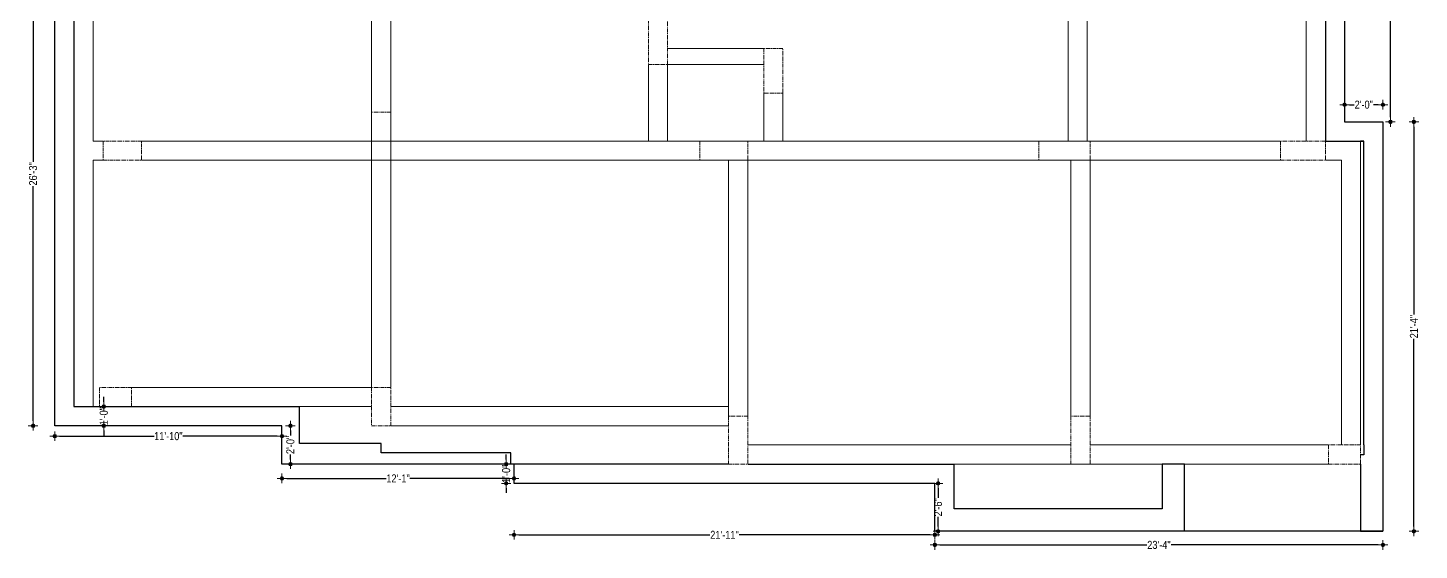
# Model space of a CAD drawing. Header units: inches. Extents: x 86637 to 174958, y -457090 to -227152.
# Drawn here: x 86662 to 87532, y -229003 to -228676 of the extents above; entities that cross this region are included whole.
import ezdxf

# ---------------------------------------------------------------- set-up
doc = ezdxf.new("R2010")
doc.units = ezdxf.units.IN
doc.header["$LTSCALE"] = 2
doc.header["$MEASUREMENT"] = 0
doc.header["$PDMODE"] = 3
doc.linetypes.add('CENTER', pattern=[2, 1.25, -0.25, 0.25, -0.25])
doc.layers.get('Defpoints').update_dxf_attribs({"lineweight": 15})
for name, color, linetype, lineweight in [('Arrow-Z', 222, 'Continuous', 0), ('Beam Line', 3, 'Continuous', 9), ('GR-LINE', 6, 'CENTER', 20), ('slab 2', 212, 'Continuous', 30)]:
    doc.layers.add(name, color=color, linetype=linetype, lineweight=lineweight)
doc.layers.add('slab 1', color=1, linetype='Continuous')
doc.styles.get("Standard").update_dxf_attribs({"font": 'ARIALN.TTF'})
doc.dimstyles.new('New Dimnsion_Z', dxfattribs={"dimtxt": 5, "dimasz": 3, "dimexe": 0, "dimexo": 0, "dimgap": 0.5, "dimtad": 0, "dimdec": 0, "dimzin": 3, "dimdsep": 46, "dimlunit": 4, "dimtxsty": 'Standard', "dimblk": 'Arrow', "dimcen": 0, "dimse1": 1, "dimse2": 1, "dimclrd": 253, "dimclre": 253, "dimclrt": 142, "dimadec": 1, "dimazin": 1, "dimtfac": 1, "dimtdec": 0, "dimtix": 1, "dimtofl": 0, "dimtmove": 1, "dimatfit": 3, "dimfxl": 3, "dimtolj": 1, "dimtzin": 0, "dimlwd": -1, "dimlwe": -1, "dimarcsym": 0})

# ---------------------------------------------------------------- blocks, each defined once
blk = doc.blocks.new('Arrow')
at = {"layer": 'Arrow-Z', "ltscale": 10}
h = blk.add_hatch(color=256, dxfattribs=at)
h.dxf.hatch_style = 1
edge = h.paths.add_edge_path()
edge.add_arc((0, 0), 0.377, 0, 360)
for p, q in [((1, 0), (-1, 0)), ((0, 1), (0, -1))]:
    blk.add_line(p, q, dxfattribs=at)
blk.add_circle((0, 0), 0.377, dxfattribs=at)
blk = doc.blocks.new('*D69')
at = {"layer": 'Defpoints', "color": 0, "transparency": 16777216}
for p in [(87485.13, -228542.26), (87485.13, -228735.26), (87513.79, -228735.26)]:
    blk.add_point(p, dxfattribs=at)
at = {"layer": 'slab 2', "color": 253, "transparency": 16777216}
for p, q in [((87513.79, -228545.26), (87513.79, -228631.41)), ((87513.79, -228732.26), (87513.79, -228646.12))]:
    blk.add_line(p, q, dxfattribs=at)
at = {"layer": 'slab 2', "color": 253, "transparency": 16777216, "xscale": 3, "yscale": 3, "zscale": 3}
for p, rotation in [((87513.79, -228542.26), 90), ((87513.79, -228735.26), 270)]:
    blk.add_blockref('Arrow', p, dxfattribs=dict(at, rotation=rotation))
at = {"layer": 'slab 2', "color": 142, "transparency": 16777216, "insert": (87513.79, -228638.76), "char_height": 5, "attachment_point": 5, "rotation": 90}
blk.add_mtext('\\A1;16\'-1"', dxfattribs=at)
blk = doc.blocks.new('*D70')
at = {"layer": 'Defpoints', "color": 0, "transparency": 16777216}
for p in [(87509.13, -228724.48), (87485.13, -228735.26), (87509.13, -228735.26)]:
    blk.add_point(p, dxfattribs=at)
at = {"layer": 'slab 2', "color": 253, "transparency": 16777216}
for p, q in [((87488.13, -228724.48), (87491.14, -228724.48)), ((87506.13, -228724.48), (87503.12, -228724.48))]:
    blk.add_line(p, q, dxfattribs=at)
at = {"layer": 'slab 2', "color": 253, "transparency": 16777216, "xscale": 3, "yscale": 3, "zscale": 3, "rotation": 180}
blk.add_blockref('Arrow', (87485.13, -228724.48), dxfattribs=at)
at = {"layer": 'slab 2', "color": 253, "transparency": 16777216, "xscale": 3, "yscale": 3, "zscale": 3}
blk.add_blockref('Arrow', (87509.13, -228724.48), dxfattribs=at)
at = {"layer": 'slab 2', "color": 142, "transparency": 16777216, "insert": (87497.13, -228724.48), "char_height": 5, "attachment_point": 5}
blk.add_mtext('\\A1;2\'-0"', dxfattribs=at)
blk = doc.blocks.new('*D71')
at = {"layer": 'Defpoints', "color": 0, "transparency": 16777216}
for p in [(87509.13, -228735.26), (87509.13, -228991.26), (87528.46, -228991.26)]:
    blk.add_point(p, dxfattribs=at)
at = {"layer": 'slab 2', "color": 253, "transparency": 16777216}
for p, q in [((87528.46, -228738.26), (87528.46, -228855.68)), ((87528.46, -228988.26), (87528.46, -228870.84))]:
    blk.add_line(p, q, dxfattribs=at)
at = {"layer": 'slab 2', "color": 253, "transparency": 16777216, "xscale": 3, "yscale": 3, "zscale": 3}
for p, rotation in [((87528.46, -228735.26), 90), ((87528.46, -228991.26), 270)]:
    blk.add_blockref('Arrow', p, dxfattribs=dict(at, rotation=rotation))
at = {"layer": 'slab 2', "color": 142, "transparency": 16777216, "insert": (87528.46, -228863.26), "char_height": 5, "attachment_point": 5, "rotation": 90}
blk.add_mtext('\\A1;21\'-4"', dxfattribs=at)
blk = doc.blocks.new('*D72')
at = {"layer": 'Defpoints', "color": 0, "transparency": 16777216}
for p in [(87229.13, -228991.26), (87509.13, -228991.26), (87229.13, -228999.77)]:
    blk.add_point(p, dxfattribs=at)
at = {"layer": 'slab 2', "color": 253, "transparency": 16777216}
for p, q in [((87232.13, -228999.77), (87361.55, -228999.77)), ((87506.13, -228999.77), (87376.71, -228999.77))]:
    blk.add_line(p, q, dxfattribs=at)
at = {"layer": 'slab 2', "color": 253, "transparency": 16777216, "xscale": 3, "yscale": 3, "zscale": 3, "rotation": 180}
blk.add_blockref('Arrow', (87229.13, -228999.77), dxfattribs=at)
at = {"layer": 'slab 2', "color": 253, "transparency": 16777216, "xscale": 3, "yscale": 3, "zscale": 3}
blk.add_blockref('Arrow', (87509.13, -228999.77), dxfattribs=at)
at = {"layer": 'slab 2', "color": 142, "transparency": 16777216, "insert": (87369.13, -228999.77), "char_height": 5, "attachment_point": 5}
blk.add_mtext('\\A1;23\'-4"', dxfattribs=at)
blk = doc.blocks.new('*D73')
at = {"layer": 'Defpoints', "color": 0, "transparency": 16777216}
for p in [(86966.13, -228961.26), (87229.13, -228961.26), (86966.13, -228993.45)]:
    blk.add_point(p, dxfattribs=at)
at = {"layer": 'slab 2', "color": 253, "transparency": 16777216}
for p, q in [((86969.13, -228993.45), (87088.45, -228993.45)), ((87226.13, -228993.45), (87106.8, -228993.45))]:
    blk.add_line(p, q, dxfattribs=at)
at = {"layer": 'slab 2', "color": 253, "transparency": 16777216, "xscale": 3, "yscale": 3, "zscale": 3, "rotation": 180}
blk.add_blockref('Arrow', (86966.13, -228993.45), dxfattribs=at)
at = {"layer": 'slab 2', "color": 253, "transparency": 16777216, "xscale": 3, "yscale": 3, "zscale": 3}
blk.add_blockref('Arrow', (87229.13, -228993.45), dxfattribs=at)
at = {"layer": 'slab 2', "color": 142, "transparency": 16777216, "insert": (87097.63, -228993.45), "char_height": 5, "attachment_point": 5}
blk.add_mtext('\\A1;21\'-11"', dxfattribs=at)
blk = doc.blocks.new('*D77')
at = {"layer": 'Defpoints', "color": 0, "transparency": 16777216}
for p in [(86961.21, -228949.26), (86966.13, -228949.26), (86966.13, -228961.26)]:
    blk.add_point(p, dxfattribs=at)
at = {"layer": 'slab 2', "color": 253, "transparency": 16777216}
for p, q in [((86961.21, -228946.26), (86961.21, -228943.26)), ((86961.21, -228964.26), (86961.21, -228967.26))]:
    blk.add_line(p, q, dxfattribs=at)
at = {"layer": 'slab 2', "color": 253, "transparency": 16777216, "xscale": 3, "yscale": 3, "zscale": 3}
for p, rotation in [((86961.21, -228949.26), 270), ((86961.21, -228961.26), 90)]:
    blk.add_blockref('Arrow', p, dxfattribs=dict(at, rotation=rotation))
at = {"layer": 'slab 2', "color": 142, "transparency": 16777216, "insert": (86961.21, -228955.26), "char_height": 5, "attachment_point": 5, "rotation": 90}
blk.add_mtext('\\A1;1\'-0"', dxfattribs=at)
blk = doc.blocks.new('*D78')
at = {"layer": 'Defpoints', "color": 0, "transparency": 16777216}
for p in [(86821.13, -228949.26), (86966.13, -228949.26), (86821.13, -228958.18)]:
    blk.add_point(p, dxfattribs=at)
at = {"layer": 'slab 2', "color": 253, "transparency": 16777216}
for p, q in [((86824.13, -228958.18), (86886.27, -228958.18)), ((86963.13, -228958.18), (86900.98, -228958.18))]:
    blk.add_line(p, q, dxfattribs=at)
at = {"layer": 'slab 2', "color": 253, "transparency": 16777216, "xscale": 3, "yscale": 3, "zscale": 3, "rotation": 180}
blk.add_blockref('Arrow', (86821.13, -228958.18), dxfattribs=at)
at = {"layer": 'slab 2', "color": 253, "transparency": 16777216, "xscale": 3, "yscale": 3, "zscale": 3}
blk.add_blockref('Arrow', (86966.13, -228958.18), dxfattribs=at)
at = {"layer": 'slab 2', "color": 142, "transparency": 16777216, "insert": (86893.63, -228958.18), "char_height": 5, "attachment_point": 5}
blk.add_mtext('\\A1;12\'-1"', dxfattribs=at)
blk = doc.blocks.new('*D79')
at = {"layer": 'Defpoints', "color": 0, "transparency": 16777216}
for p in [(86821.13, -228925.26), (86821.13, -228949.26), (86826.39, -228949.26)]:
    blk.add_point(p, dxfattribs=at)
at = {"layer": 'slab 2', "color": 253, "transparency": 16777216}
for p, q in [((86826.39, -228928.26), (86826.39, -228931.27)), ((86826.39, -228946.26), (86826.39, -228943.25))]:
    blk.add_line(p, q, dxfattribs=at)
at = {"layer": 'slab 2', "color": 253, "transparency": 16777216, "xscale": 3, "yscale": 3, "zscale": 3}
for p, rotation in [((86826.39, -228925.26), 90), ((86826.39, -228949.26), 270)]:
    blk.add_blockref('Arrow', p, dxfattribs=dict(at, rotation=rotation))
at = {"layer": 'slab 2', "color": 142, "transparency": 16777216, "insert": (86826.39, -228937.26), "char_height": 5, "attachment_point": 5, "rotation": 90}
blk.add_mtext('\\A1;2\'-0"', dxfattribs=at)
blk = doc.blocks.new('*D80')
at = {"layer": 'Defpoints', "color": 0, "transparency": 16777216}
for p in [(86679.13, -228925.26), (86679.13, -228931.75), (86821.13, -228925.26)]:
    blk.add_point(p, dxfattribs=at)
at = {"layer": 'slab 2', "color": 253, "transparency": 16777216}
for p, q in [((86682.13, -228931.75), (86741.18, -228931.75)), ((86818.13, -228931.75), (86759.08, -228931.75))]:
    blk.add_line(p, q, dxfattribs=at)
at = {"layer": 'slab 2', "color": 253, "transparency": 16777216, "xscale": 3, "yscale": 3, "zscale": 3, "rotation": 180}
blk.add_blockref('Arrow', (86679.13, -228931.75), dxfattribs=at)
at = {"layer": 'slab 2', "color": 253, "transparency": 16777216, "xscale": 3, "yscale": 3, "zscale": 3}
blk.add_blockref('Arrow', (86821.13, -228931.75), dxfattribs=at)
at = {"layer": 'slab 2', "color": 142, "transparency": 16777216, "insert": (86750.13, -228931.75), "char_height": 5, "attachment_point": 5}
blk.add_mtext('\\A1;11\'-10"', dxfattribs=at)
blk = doc.blocks.new('*D84')
at = {"layer": 'Defpoints', "color": 0, "transparency": 16777216}
for p in [(86703.13, -228913.26), (86703.13, -228925.26), (86709.77, -228925.26)]:
    blk.add_point(p, dxfattribs=at)
at = {"layer": 'slab 2', "color": 253, "transparency": 16777216}
for p, q in [((86709.77, -228910.26), (86709.77, -228907.26)), ((86709.77, -228928.26), (86709.77, -228931.26))]:
    blk.add_line(p, q, dxfattribs=at)
at = {"layer": 'slab 2', "color": 253, "transparency": 16777216, "xscale": 3, "yscale": 3, "zscale": 3}
for p, rotation in [((86709.77, -228913.26), 270), ((86709.77, -228925.26), 90)]:
    blk.add_blockref('Arrow', p, dxfattribs=dict(at, rotation=rotation))
at = {"layer": 'slab 2', "color": 142, "transparency": 16777216, "insert": (86709.77, -228919.26), "char_height": 5, "attachment_point": 5, "rotation": 90}
blk.add_mtext('\\A1;1\'-0"', dxfattribs=at)
blk = doc.blocks.new('*D85')
at = {"layer": 'Defpoints', "color": 0, "transparency": 16777216}
for p in [(86679.13, -228610.26), (86665.58, -228925.26), (86679.13, -228925.26)]:
    blk.add_point(p, dxfattribs=at)
at = {"layer": 'slab 2', "color": 253, "transparency": 16777216}
for p, q in [((86665.58, -228613.26), (86665.58, -228760.18)), ((86665.58, -228922.26), (86665.58, -228775.34))]:
    blk.add_line(p, q, dxfattribs=at)
at = {"layer": 'slab 2', "color": 253, "transparency": 16777216, "xscale": 3, "yscale": 3, "zscale": 3}
for p, rotation in [((86665.58, -228610.26), 90), ((86665.58, -228925.26), 270)]:
    blk.add_blockref('Arrow', p, dxfattribs=dict(at, rotation=rotation))
at = {"layer": 'slab 2', "color": 142, "transparency": 16777216, "insert": (86665.58, -228767.76), "char_height": 5, "attachment_point": 5, "rotation": 90}
blk.add_mtext('\\A1;26\'-3"', dxfattribs=at)
blk = doc.blocks.new('*D87')
at = {"layer": 'Defpoints', "color": 0, "transparency": 16777216}
for p in [(87229.13, -228961.26), (87229.13, -228991.26), (87231.11, -228991.26)]:
    blk.add_point(p, dxfattribs=at)
at = {"layer": 'slab 2', "color": 253, "transparency": 16777216}
for p, q in [((87231.11, -228964.26), (87231.11, -228970.27)), ((87231.11, -228988.26), (87231.11, -228982.25))]:
    blk.add_line(p, q, dxfattribs=at)
at = {"layer": 'slab 2', "color": 253, "transparency": 16777216, "xscale": 3, "yscale": 3, "zscale": 3}
for p, rotation in [((87231.11, -228961.26), 90), ((87231.11, -228991.26), 270)]:
    blk.add_blockref('Arrow', p, dxfattribs=dict(at, rotation=rotation))
at = {"layer": 'slab 2', "color": 142, "transparency": 16777216, "insert": (87231.11, -228976.26), "char_height": 5, "attachment_point": 5, "rotation": 90}
blk.add_mtext('\\A1;2\'-6"', dxfattribs=at)

msp = doc.modelspace()

# ---------------------------------------------------------------- linework, layer by layer
at = {"layer": 'Beam Line'}
for p, q in [((87312.35, -228567.26), (87312.35, -228747.26)), ((87324.35, -228567.26), (87324.35, -228747.26)), ((87461.13, -228567.26), (87461.13, -228747.26)), ((87473.13, -228567.26), (87473.13, -228747.26)), ((86691.13, -228913.26), (86691.13, -228615.26)), ((86703.13, -228747.26), (86703.13, -228627.26)), ((86877.13, -228901.26), (86877.13, -228627.26)), ((86889.13, -228901.26), (86889.13, -228627.26)), ((87122.13, -228689.26), (87062.13, -228689.26)), ((87050.13, -228699.26), (87050.13, -228747.26)), ((87062.13, -228699.26), (87062.13, -228747.26)), ((87122.13, -228699.26), (87062.13, -228699.26)), ((87122.13, -228717.26), (87122.13, -228747.26)), ((87134.13, -228717.26), (87134.13, -228747.26)), ((86709.35, -228747.26), (86703.13, -228747.26)), ((86733.35, -228747.26), (87445.13, -228747.26)), ((87495.13, -228747.26), (87473.13, -228747.26)), ((87495.13, -228937.26), (87495.13, -228747.26)), ((86703.13, -228913.26), (86703.13, -228759.26)), ((86709.35, -228759.26), (86703.13, -228759.26)), ((86733.35, -228759.26), (87445.13, -228759.26)), ((87100.13, -228919.26), (87100.13, -228759.26)), ((87112.13, -228919.26), (87112.13, -228759.26)), ((87314.13, -228919.26), (87314.13, -228759.26)), ((87326.13, -228919.26), (87326.13, -228759.26)), ((87473.13, -228759.26), (87483.13, -228759.26)), ((87483.13, -228937.26), (87483.13, -228759.26)), ((86727.13, -228901.26), (86877.13, -228901.26)), ((86707.13, -228913.26), (86691.13, -228913.26)), ((86727.13, -228913.26), (86877.13, -228913.26)), ((86889.13, -228913.26), (87100.13, -228913.26)), ((86889.13, -228925.26), (87100.13, -228925.26)), ((87112.13, -228937.26), (87314.13, -228937.26)), ((87326.13, -228937.26), (87475.13, -228937.26)), ((87112.13, -228949.26), (87475.13, -228949.26))]:
    msp.add_line(p, q, dxfattribs=at)
at = {"layer": 'Beam Line', "color": 10}
msp.add_lwpolyline([(87485.13, -228735.26), (87509.13, -228735.26)], dxfattribs=at)
at = {"layer": 'GR-LINE'}
for points in [[(87050.13, -228699.26), (87062.13, -228699.26), (87062.13, -228667.26), (87050.13, -228667.26)], [(87122.13, -228689.26), (87122.13, -228717.26), (87134.13, -228717.26), (87134.13, -228689.26)], [(86877.13, -228729.26), (86877.13, -228759.26), (86889.13, -228759.26), (86889.13, -228729.26)], [(86709.35, -228759.26), (86733.35, -228759.26), (86733.35, -228747.26), (86709.35, -228747.26)], [(87112.13, -228747.26), (87082.13, -228747.26), (87082.13, -228759.26), (87112.13, -228759.26)], [(87294.13, -228747.26), (87294.13, -228759.26), (87326.13, -228759.26), (87326.13, -228747.26)], [(87445.13, -228759.26), (87473.13, -228759.26), (87473.13, -228747.26), (87445.13, -228747.26)], [(86707.13, -228913.26), (86727.13, -228913.26), (86727.13, -228901.26), (86707.13, -228901.26)], [(86877.13, -228925.26), (86889.13, -228925.26), (86889.13, -228901.26), (86877.13, -228901.26)], [(87100.13, -228919.26), (87100.13, -228949.26), (87112.13, -228949.26), (87112.13, -228919.26)], [(87314.13, -228919.26), (87314.13, -228949.26), (87326.13, -228949.26), (87326.13, -228919.26)], [(87475.13, -228949.26), (87495.13, -228949.26), (87495.13, -228937.26), (87475.13, -228937.26)]]:
    msp.add_lwpolyline(points, close=True, dxfattribs=at)
at = {"layer": 'slab 1'}
for p, q in [((87473.13, -228555.26), (87473.13, -228747.26)), ((86691.13, -228610.26), (86691.13, -228913.26)), ((87473.13, -228747.26), (87497.13, -228747.26)), ((87497.13, -228747.26), (87495.13, -228747.26)), ((87497.13, -228937.26), (87497.13, -228747.26)), ((86691.13, -228913.26), (86832.13, -228913.26)), ((86832.13, -228936.26), (86832.13, -228913.26)), ((86883.13, -228936.26), (86832.13, -228936.26)), ((86883.13, -228942.26), (86883.13, -228936.26)), ((87497.13, -228937.26), (87497.13, -228943.43)), ((86964.13, -228942.26), (86883.13, -228942.26)), ((86964.13, -228949.26), (86964.13, -228942.26)), ((87497.13, -228943.43), (87495.13, -228943.43)), ((87100.13, -228949.26), (86964.13, -228949.26)), ((87112.13, -228949.26), (87241.13, -228949.26)), ((87241.13, -228977.26), (87241.13, -228949.26)), ((87385.13, -228949.26), (87371.13, -228949.26)), ((87371.13, -228949.26), (87371.13, -228977.26)), ((87385.13, -228991.26), (87385.13, -228949.26)), ((87495.13, -228949.26), (87495.13, -228991.26)), ((87371.13, -228977.26), (87241.13, -228977.26)), ((87495.13, -228991.26), (87385.13, -228991.26))]:
    msp.add_line(p, q, dxfattribs=at)
at = {"layer": 'slab 2'}
for p, q in [((87485.13, -228542.26), (87485.13, -228735.26)), ((86679.13, -228729.26), (86679.13, -228610.26)), ((86679.13, -228925.26), (86679.13, -228729.26)), ((87485.13, -228735.26), (87509.13, -228735.26)), ((87509.13, -228735.26), (87509.13, -228991.26)), ((86821.13, -228925.26), (86679.13, -228925.26)), ((86821.13, -228949.26), (86821.13, -228925.26)), ((86966.13, -228949.26), (86821.13, -228949.26)), ((86966.13, -228961.26), (86966.13, -228949.26)), ((87229.13, -228961.26), (86966.13, -228961.26)), ((87229.13, -228991.26), (87229.13, -228961.26)), ((87509.13, -228991.26), (87229.13, -228991.26)), ((87495.13, -228991.26), (87509.13, -228991.26))]:
    msp.add_line(p, q, dxfattribs=at)

# ---------------------------------------------------------------- dimensions: what is measured, and where the dimension line sits
for base, p1, p2, picture, middle in [((87513.79, -228735.26), (87485.13, -228542.26), (87485.13, -228735.26), '*D69', (87513.79, -228638.76)), ((86665.58, -228925.26), (86679.13, -228610.26), (86679.13, -228925.26), '*D85', (86665.58, -228767.76)), ((87528.46, -228991.26), (87509.13, -228735.26), (87509.13, -228991.26), '*D71', (87528.46, -228863.26)), ((86709.77, -228925.26), (86703.13, -228913.26), (86703.13, -228925.26), '*D84', (86709.77, -228919.26)), ((86826.39, -228949.26), (86821.13, -228925.26), (86821.13, -228949.26), '*D79', (86826.39, -228937.26)), ((86961.21, -228949.26), (86966.13, -228961.26), (86966.13, -228949.26), '*D77', (86961.21, -228955.26)), ((87231.11, -228991.26), (87229.13, -228961.26), (87229.13, -228991.26), '*D87', (87231.11, -228976.26))]:
    dim = msp.add_linear_dim(base=base, p1=p1, p2=p2, angle=90, dimstyle='New Dimnsion_Z', dxfattribs=at)
    dim.commit()
    dim.dimension.update_dxf_attribs({"geometry": picture, "text_midpoint": middle})
for base, p1, p2, picture, middle in [((87509.13, -228724.48), (87485.13, -228735.26), (87509.13, -228735.26), '*D70', (87497.13, -228724.48)), ((86679.13, -228931.75), (86821.13, -228925.26), (86679.13, -228925.26), '*D80', (86750.13, -228931.75)), ((86821.13, -228958.18), (86966.13, -228949.26), (86821.13, -228949.26), '*D78', (86893.63, -228958.18)), ((86966.13, -228993.45), (87229.13, -228961.26), (86966.13, -228961.26), '*D73', (87097.63, -228993.45)), ((87229.13, -228999.77), (87509.13, -228991.26), (87229.13, -228991.26), '*D72', (87369.13, -228999.77))]:
    dim = msp.add_linear_dim(base=base, p1=p1, p2=p2, dimstyle='New Dimnsion_Z', dxfattribs=at)
    dim.commit()
    dim.dimension.update_dxf_attribs({"geometry": picture, "text_midpoint": middle})

doc.saveas('drawing.dxf')
